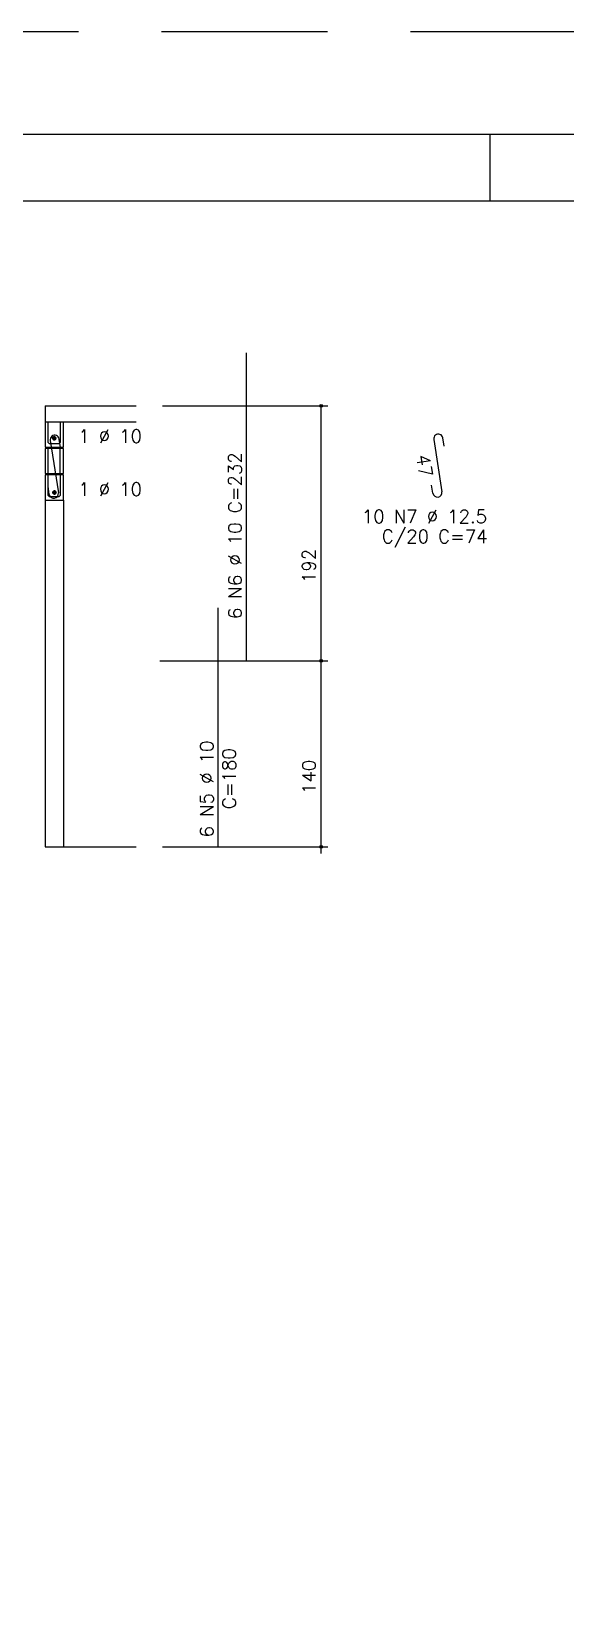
# Model space of a CAD drawing. Extents: x -1.9 to 86, y -1.6 to 60.9.
# Drawn here: x 14.1 to 22.13, y 37.09 to 60.95 of the extents above; entities that cross this region are included whole.
import ezdxf

# ---------------------------------------------------------------- set-up
doc = ezdxf.new("R2010")
doc.units = 0
doc.header["$MEASUREMENT"] = 0
doc.linetypes.add('HIDDEN', pattern=[0.375, 0.25, -0.125])
doc.layers.get('0').update_dxf_attribs({"linetype": 'CONTINUOUS'})
doc.layers.get('Defpoints').update_dxf_attribs({"linetype": 'CONTINUOUS'})
for name, color, linetype in [('ARQ_FOLHA', 7, 'CONTINUOUS'), ('PENA_02', 2, 'CONTINUOUS'), ('PENA_03', 3, 'CONTINUOUS'), ('PENA_05', 5, 'CONTINUOUS')]:
    doc.layers.add(name, color=color, linetype=linetype)
doc.styles.get("Standard").update_dxf_attribs({"font": 'ROMANS.SHX'})

# ---------------------------------------------------------------- blocks, each defined once
blk = doc.blocks.new('FOLHA A1 - 841 X 594')
at = {"layer": 'ARQ_FOLHA', "color": 1}
blk.add_line((-631, 584), (-631, 594), dxfattribs=at)
for points in [[(-841, 0), (0, 0), (0, 594), (-841, 594)], [(-816, 10), (-10, 10), (-10, 584), (-816, 584)]]:
    blk.add_lwpolyline(points, close=True, dxfattribs=at)
at = {"layer": 'Defpoints', "color": 8, "linetype": 'HIDDEN', "ltscale": 100}
blk.add_lwpolyline([(-860.5, 609.5), (-860.5, -15.5), (19.5, -15.5), (19.5, 609.5)], close=True, dxfattribs=at)
blk = doc.blocks.new('*U24')
blk.add_blockref('FOLHA A1 - 841 X 594', (0, 0))

msp = doc.modelspace()

# ---------------------------------------------------------------- linework, layer by layer
at = {"layer": 'PENA_02', "linetype": 'Continuous'}
for centre, radius in [((18.456129, 55.315337), 0.02), ((18.456129, 55.315337), 0.01), ((18.456129, 51.475337), 0.02), ((18.456129, 51.475337), 0.01), ((18.456129, 48.675337), 0.02), ((18.456129, 48.675337), 0.01)]:
    msp.add_circle(centre, radius, dxfattribs=at)
at = {"layer": 'PENA_03', "linetype": 'Continuous'}
for p, q in [((14.296133, 55.315337), (14.296133, 54.695337)), ((14.296133, 55.315337), (15.666813, 55.315337)), ((16.066813, 55.315337), (18.556129, 55.315337)), ((18.456129, 48.574804), (18.456129, 55.315337)), ((14.296133, 55.075337), (15.666813, 55.075337)), ((14.346133, 54.295337), (14.346133, 54.675337)), ((14.526133, 54.295337), (14.526133, 54.675337)), ((14.296133, 53.895337), (14.296133, 48.675337)), ((14.576133, 53.895337), (14.576133, 48.675337)), ((16.024881, 51.475337), (18.556129, 51.475337)), ((14.296133, 48.675337), (15.666813, 48.675337)), ((16.066813, 48.675337), (18.556129, 48.675337))]:
    msp.add_line(p, q, dxfattribs=at)
for points in [[(14.296133, 54.695337), (14.576133, 54.695337), (14.576133, 55.075337)], [(14.526133, 55.075337), (14.526133, 54.765337), (14.506133, 54.745337), (14.366133, 54.745337), (14.346133, 54.765337), (14.346133, 55.075337)], [(14.296133, 54.295337), (14.576133, 54.295337), (14.576133, 54.675337), (14.296133, 54.675337), (14.296133, 54.295337)], [(14.460682, 54.826327), (14.458521, 54.836495), (14.45241, 54.844906), (14.443408, 54.850103), (14.433069, 54.85119), (14.423182, 54.847978), (14.415457, 54.841022), (14.411228, 54.831525), (14.411228, 54.821129), (14.415457, 54.811632), (14.423182, 54.804676), (14.433069, 54.801464), (14.443408, 54.802551), (14.45241, 54.807748), (14.458521, 54.816159), (14.460682, 54.826327)], [(14.296133, 53.895337), (14.576133, 53.895337), (14.576133, 54.275337), (14.296133, 54.275337), (14.296133, 53.895337)], [(14.526133, 54.275337), (14.526133, 53.965337), (14.506133, 53.945337), (14.366133, 53.945337), (14.346133, 53.965337), (14.346133, 54.275337)], [(14.46273, 54.010337), (14.460568, 54.020505), (14.454458, 54.028915), (14.445455, 54.034113), (14.435116, 54.0352), (14.42523, 54.031987), (14.417504, 54.025031), (14.413276, 54.015535), (14.413276, 54.005139), (14.417504, 53.995642), (14.42523, 53.988686), (14.435116, 53.985474), (14.445455, 53.98656), (14.454458, 53.991758), (14.460568, 54.000168), (14.46273, 54.010337)]]:
    msp.add_lwpolyline(points, dxfattribs=at)
for centre in [(14.435682, 54.826327), (14.43773, 54.010337)]:
    msp.add_circle(centre, 0.025, dxfattribs=at)
for points in [[(14.460682, 54.826327), (14.415457, 54.841022), (14.411228, 54.831525)], [(14.460682, 54.826327), (14.411228, 54.831525), (14.411228, 54.821129)], [(14.460682, 54.826327), (14.411228, 54.821129), (14.415457, 54.811632)], [(14.460682, 54.826327), (14.423182, 54.847978), (14.41219, 54.834877)], [(14.460682, 54.826327), (14.41219, 54.834877), (14.41219, 54.817776)], [(14.460682, 54.826327), (14.41219, 54.817776), (14.423182, 54.804676)], [(14.460682, 54.826327), (14.423182, 54.847978), (14.415457, 54.841022)], [(14.460682, 54.826327), (14.415457, 54.811632), (14.423182, 54.804676)], [(14.460682, 54.826327), (14.433069, 54.85119), (14.423182, 54.847978)], [(14.460682, 54.826327), (14.440023, 54.850947), (14.423182, 54.847978)], [(14.460682, 54.826327), (14.423182, 54.804676), (14.440023, 54.801707)], [(14.460682, 54.826327), (14.423182, 54.804676), (14.433069, 54.801464)], [(14.460682, 54.826327), (14.443408, 54.850103), (14.433069, 54.85119)], [(14.460682, 54.826327), (14.433069, 54.801464), (14.443408, 54.802551)], [(14.460682, 54.826327), (14.454833, 54.842397), (14.440023, 54.850947)], [(14.460682, 54.826327), (14.440023, 54.801707), (14.454833, 54.810257)], [(14.460682, 54.826327), (14.45241, 54.844906), (14.443408, 54.850103)], [(14.460682, 54.826327), (14.443408, 54.802551), (14.45241, 54.807748)], [(14.460682, 54.826327), (14.458521, 54.836495), (14.45241, 54.844906)], [(14.460682, 54.826327), (14.45241, 54.807748), (14.458521, 54.816159)], [(14.460682, 54.826327), (14.454833, 54.810257), (14.460682, 54.826327)], [(14.460682, 54.826327), (14.458521, 54.816159), (14.460682, 54.826327)], [(14.46273, 54.010337), (14.417504, 54.025031), (14.413276, 54.015535)], [(14.46273, 54.010337), (14.413276, 54.015535), (14.413276, 54.005139)], [(14.46273, 54.010337), (14.413276, 54.005139), (14.417504, 53.995642)], [(14.46273, 54.010337), (14.42523, 54.031987), (14.414237, 54.018887)], [(14.46273, 54.010337), (14.414237, 54.018887), (14.414237, 54.001786)], [(14.46273, 54.010337), (14.414237, 54.001786), (14.42523, 53.988686)], [(14.46273, 54.010337), (14.42523, 54.031987), (14.417504, 54.025031)], [(14.46273, 54.010337), (14.417504, 53.995642), (14.42523, 53.988686)], [(14.46273, 54.010337), (14.435116, 54.0352), (14.42523, 54.031987)], [(14.46273, 54.010337), (14.442071, 54.034957), (14.42523, 54.031987)], [(14.46273, 54.010337), (14.42523, 53.988686), (14.442071, 53.985717)], [(14.46273, 54.010337), (14.42523, 53.988686), (14.435116, 53.985474)], [(14.46273, 54.010337), (14.445455, 54.034113), (14.435116, 54.0352)], [(14.46273, 54.010337), (14.435116, 53.985474), (14.445455, 53.98656)], [(14.46273, 54.010337), (14.456881, 54.026407), (14.442071, 54.034957)], [(14.46273, 54.010337), (14.442071, 53.985717), (14.456881, 53.994267)], [(14.46273, 54.010337), (14.454458, 54.028915), (14.445455, 54.034113)], [(14.46273, 54.010337), (14.445455, 53.98656), (14.454458, 53.991758)], [(14.46273, 54.010337), (14.460568, 54.020505), (14.454458, 54.028915)], [(14.46273, 54.010337), (14.454458, 53.991758), (14.460568, 54.000168)], [(14.46273, 54.010337), (14.456881, 53.994267), (14.46273, 54.010337)], [(14.46273, 54.010337), (14.460568, 54.000168), (14.46273, 54.010337)]]:
    msp.add_solid(points, dxfattribs=at)
at = {"layer": 'PENA_05', "linetype": 'Continuous'}
for p, q in [((17.332378, 51.475337), (17.332378, 56.115337)), ((14.374492, 54.792433), (14.497533, 54.003286)), ((14.530102, 54.690185), (14.510845, 54.813693)), ((20.152195, 54.810114), (20.275235, 54.020967)), ((20.307804, 54.707866), (20.288547, 54.831373)), ((14.36118, 53.982027), (14.341923, 54.105534)), ((20.138883, 53.999707), (20.119626, 54.123215)), ((16.906454, 48.675337), (16.906454, 52.275337))]:
    msp.add_line(p, q, dxfattribs=at)
for centre, start, end in [((20.220371, 54.820744), 8.861971, 188.861971), ((14.442668, 54.803063), 8.861971, 188.861971), ((14.429356, 53.992656), 188.861971, 8.861971), ((20.207059, 54.010337), 188.861971, 8.861971)]:
    msp.add_arc(centre, 0.069, start, end, dxfattribs=at)

# ---------------------------------------------------------------- block references
at = {"xscale": 0.09999999999999938, "yscale": 0.09999999999999938, "zscale": 0.09999999999999938}
msp.add_blockref('*U24', (84.1, -0.001249), dxfattribs=at)

# ---------------------------------------------------------------- texts
at = {"layer": 'PENA_03', "linetype": 'Continuous'}
for s, p in [('1 %%c 10', (14.796953, 54.759036)), ('1 %%c 10', (14.796953, 53.959036)), ('10 N7 %%c 12.5', (19.068838, 53.549541)), ('C/20 C=74', (19.368838, 53.249541))]:
    msp.add_text(s, height=0.2, dxfattribs=at).set_placement(p)
for s, rotation, p in [('6 N6 %%c 10 C=232', 90, (17.257793, 52.104044)), ('47', 278.861971, (19.886485, 54.566936)), ('192', 90, (18.370735, 52.647143)), ('6 N5 %%c 10', 90, (16.83207, 48.817556)), ('C=180', 90, (17.16868, 49.242748)), ('140', 90, (18.37235, 49.471584))]:
    msp.add_text(s, height=0.2, rotation=rotation, dxfattribs=at).set_placement(p)

doc.saveas('drawing.dxf')
